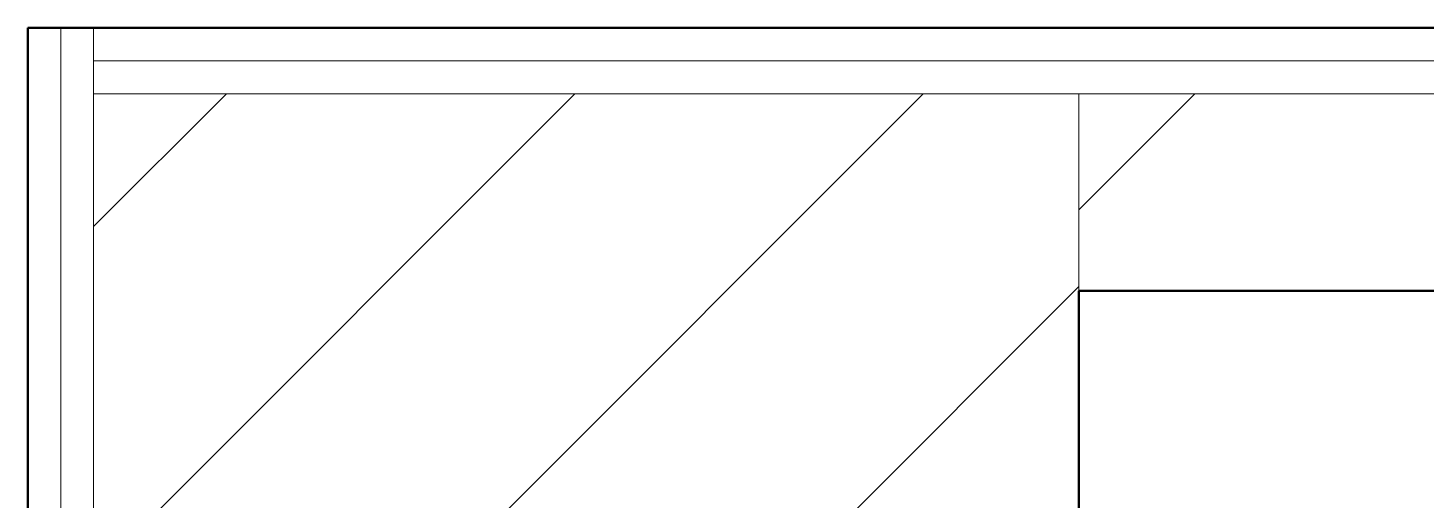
# Model space of a CAD drawing. Header units: millimetres. Extents: x -9358 to 257996, y -67499 to 9117.
# Drawn here: x 33810 to 34661, y -45 to 242 of the extents above; entities that cross this region are included whole.
import ezdxf

# ---------------------------------------------------------------- set-up
doc = ezdxf.new("R2010")
doc.units = ezdxf.units.MM
doc.header["$LTSCALE"] = 1000
for name, color, linetype, lineweight in [('A-COL-RFC', 8, 'Continuous', 18), ('A-COL-RFC-1', 8, 'Continuous', 9), ('A-COL-RFC-2', 8, 'Continuous', 50), ('A-WAL-CLD', 8, 'Continuous', 9), ('A-WAL-CMU', 8, 'Continuous', 50), ('A-WAL-LOW-30', 8, 'Continuous', 18), ('A-WAL-PAT-1', 8, 'Continuous', 9)]:
    doc.layers.add(name, color=color, linetype=linetype, lineweight=lineweight)
pattern_1 = [(0, (0, 0), (812.8, 203.2), [33.528, -576.072, 33.528, -576.072, -3251.2]), (0, (0, 0), (812.8, 203.2), [-1219.2, 33.528, -1185.672, 33.528, -576.072, -1422.4]), (0, (0, 0), (812.8, 203.2), [-3048, 33.528, -372.872, 33.528, -982.472]), (120, (304.8, 101.6), (-582.3764, 602.3054), [33.528, -576.072, 33.528, -576.072, -3251.2]), (120, (304.8, 101.6), (-582.3764, 602.3054), [-1219.2, 33.528, -1185.672, 33.528, -576.072, -1422.4]), (120, (304.8, 101.6), (-582.3764, 602.3054), [-3048, 33.528, -372.872, 33.528, -982.472]), (240, (406.4, 508), (-230.4236, -805.5054), [33.528, -576.072, 33.528, -576.072, -3251.2]), (240, (406.4, 508), (-230.4236, -805.5054), [-1219.2, 33.528, -1185.672, 33.528, -576.072, -1422.4]), (240, (406.4, 508), (-230.4236, -805.5054), [-3048, 33.528, -372.872, 33.528, -982.472])]

# ---------------------------------------------------------------- blocks, each defined once
blk = doc.blocks.new('G')
at = {"layer": 'A-COL-RFC-1'}
h = blk.add_hatch(dxfattribs=at)
h.set_pattern_fill('FP_4', color=256, style=0, pattern_type=2)
h.set_pattern_definition([(45, (0, 0), (-106.066, 106.066), [])])
h.paths.add_polyline_path([(34100, -150), (34450, -150), (34450, 350), (33850, 350), (33850, -150), (34051.18, -150)], flags=0)
at = {"layer": 'A-WAL-PAT-1'}
h = blk.add_hatch(dxfattribs=at)
h.set_pattern_fill('FP_2', color=256, style=0, pattern_type=2)
h.set_pattern_definition(pattern_1)
h.paths.add_polyline_path([(33830, -590), (33830, 390), (33810, 390), (33810, -590)], flags=0)
h = blk.add_hatch(dxfattribs=at)
h.set_pattern_fill('FP_2', color=256, style=0, pattern_type=2)
h.set_pattern_definition(pattern_1)
h.paths.add_polyline_path([(36620, 370), (36620, 390), (33850, 390), (33850, 370), (36600, 370)], flags=0)
h = blk.add_hatch(dxfattribs=at)
h.set_pattern_fill('FP_1', color=256, style=0, pattern_type=2)
h.set_pattern_definition([(45, (0, 0), (-251.447, 251.447), []), (45, (0, 381), (-251.447, 251.447), [])])
h.paths.add_polyline_path([(36480, 230), (36480, 350), (34450, 350), (34450, 230), (35525.86, 230)], flags=0)
at = {"layer": 'A-COL-RFC'}
for p, q in [((34450, 350), (33850, 350)), ((33850, 350), (33850, 230)), ((34450, 230), (34450, 350)), ((33850, 230), (33850, -150))]:
    blk.add_line(p, q, dxfattribs=at)
at = {"layer": 'A-COL-RFC-2'}
blk.add_line((34450, -150), (34450, 230), dxfattribs=at)
at = {"layer": 'A-WAL-CLD'}
for p, q in [((33830, 390), (33830, -590)), ((33850, 350), (33850, 390)), ((36620, 370), (33850, 370)), ((36600, 350), (34450, 350))]:
    blk.add_line(p, q, dxfattribs=at)
at = {"layer": 'A-WAL-CMU'}
for p, q in [((36640, 390), (33810, 390)), ((33810, 390), (33810, -590)), ((34450, 230), (36480, 230))]:
    blk.add_line(p, q, dxfattribs=at)
at = {"layer": 'A-WAL-LOW-30'}
for p, q in [((33850, 350), (34450, 350)), ((34450, 350), (34450, 230)), ((33850, -150), (33850, 230))]:
    blk.add_line(p, q, dxfattribs=at)

msp = doc.modelspace()

# ---------------------------------------------------------------- block references
msp.add_blockref('G', (0, -148.08))

doc.saveas('drawing.dxf')
